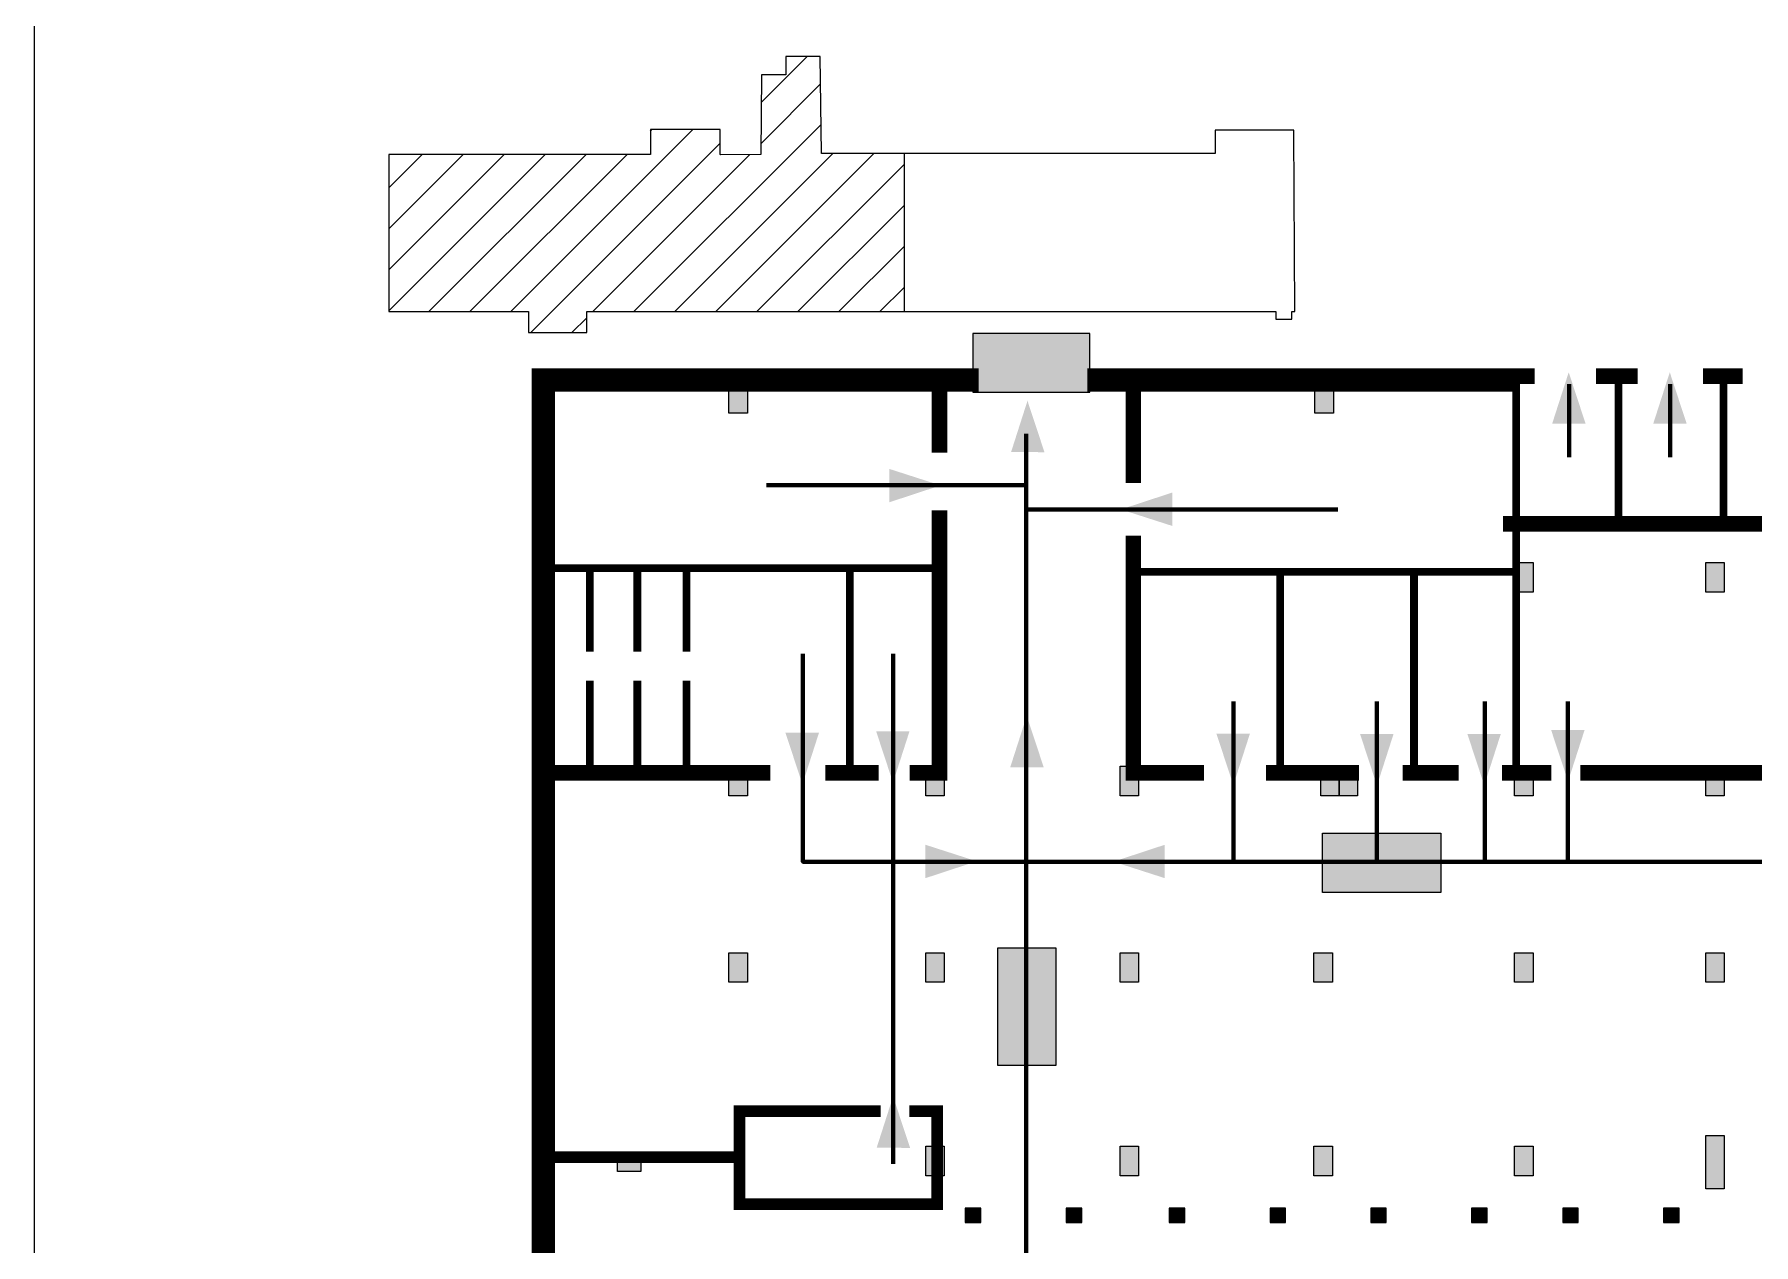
# Model space of a CAD drawing. Header units: millimetres. Extents: x 13810 to 67229, y 12374 to 21950.
# Drawn here: x 35369.8 to 35558.1, y 13810.3 to 13942.9 of the extents above; entities that cross this region are included whole.
import ezdxf

# ---------------------------------------------------------------- set-up
doc = ezdxf.new("R2010")
doc.units = ezdxf.units.MM
doc.layers.add('План_Штампы', color=7, linetype='Continuous')

# ---------------------------------------------------------------- blocks, each defined once
blk = doc.blocks.new('A$C7B4425F7')
at = {"true_color": 0xffffff}
blk.add_hatch(color=7, dxfattribs=at).paths.add_polyline_path([(0, 0), (-16, 0), (-16, -8), (0, -8)])
h = blk.add_hatch(color=126)
h.paths.add_polyline_path([(-0.2, -0.2), (-15.8, -0.2), (-15.8, -7.8), (-0.2, -7.8)])
h.paths.add_polyline_path([(-11.76, -2.03), (-11.76, -3.66), (-11.17, -3.66, -0.568275), (-11.17, -6.18), (-12.58, -6.18), (-12.58, -2.03)], flags=16)
h.paths.add_polyline_path([(-13.33, -4.12, -0.495768), (-13.59, -6.18), (-15.03, -6.18), (-15.03, -2.03), (-13.59, -2.03, -0.487973)], flags=16)
h.paths.add_polyline_path([(-10.25, -2.03), (-9.48, -2.03), (-9.48, -6.18), (-10.25, -6.18)], flags=16)
h.paths.add_polyline_path([(-13.84, -3.69), (-14.24, -3.69), (-14.24, -3.03), (-13.9, -3.03, -0.692621)], flags=0)
h.paths.add_polyline_path([(-9.15, -2.03), (-8.4, -2.03), (-8.04, -3.07), (-7.68, -2.03), (-6.93, -2.03), (-7.64, -4.1), (-6.93, -6.18), (-7.68, -6.18), (-8.04, -5.14), (-8.4, -6.18), (-9.15, -6.18), (-8.44, -4.1)], flags=16)
h.paths.add_polyline_path([(-11.76, -4.46), (-11.42, -4.46, -0.692621), (-11.36, -5.12), (-11.76, -5.12)], flags=0)
h.paths.add_polyline_path([(-13.9, -5.2), (-14.24, -5.2), (-14.24, -4.55), (-13.84, -4.55, -0.708038)], flags=0)
edge = h.paths.add_edge_path(flags=16)
edge.add_ellipse((-5.51, -4.08), major_axis=(0, 2.05), ratio=0.586184, start_angle=0, end_angle=360)
edge = h.paths.add_edge_path(flags=0)
edge.add_ellipse((-5.51, -4.08), major_axis=(0, 1.14), ratio=0.454828, start_angle=0, end_angle=360)
h.paths.add_polyline_path([(-4.13, -4.96, 0.377264), (-3.48, -4.52, 0.0555), (-3.16, -2.03), (-1.66, -2.03), (-1.66, -4.96), (-0.96, -4.96), (-0.96, -7.01), (-1.75, -7.01), (-1.75, -6.18), (-3.3, -6.18), (-3.3, -7.02), (-4.13, -7.02)], flags=16)
h.paths.add_polyline_path([(-2.73, -2.91), (-2.28, -2.91), (-2.28, -4.96), (-3.05, -4.96, 0.079136)], flags=0)
at = {"color": 126}
blk.add_lwpolyline([(-16, -8), (0, -8), (0, 0), (-16, 0)], close=True, dxfattribs=at)
blk = doc.blocks.new('A$C32E8229D')
at = {"true_color": 0xffffff}
blk.add_hatch(color=7, dxfattribs=at).paths.add_polyline_path([(0, 0), (0, -8), (16, -8), (16, 0)])
h = blk.add_hatch(color=126)
h.paths.add_polyline_path([(0.2, -0.2), (15.8, -0.2), (15.8, -7.8), (0.2, -7.8)])
h.paths.add_polyline_path([(13.49, -2.05), (12.08, -2.05), (11.37, -2.63, 0.162397), (11.29, -2.84), (11.29, -3.63), (10.35, -3.63), (10.35, -4.05), (11.68, -4.05), (11.68, -3.48), (12.26, -4.28), (11.29, -5.1), (11.29, -6.78), (11.85, -6.78), (11.85, -5.44), (12.8, -4.64), (12.8, -5.94), (14.46, -5.94), (14.46, -5.39), (13.45, -5.39), (13.45, -3.97), (12.46, -2.59), (13.15, -2.59), (13.69, -3.34), (14.18, -3)], flags=16)
h.paths.add_polyline_path([(10.74, -1.82, 1), (11.8, -1.82, 1)], flags=16)
h.paths.add_polyline_path([(9.39, -3.59), (5.99, -3.59), (6.56, -3.03), (5.91, -3.03), (5.1, -3.83), (5.91, -4.64), (6.56, -4.64), (5.99, -4.09), (9.39, -4.09)], flags=16)
h.paths.add_polyline_path([(4.29, -1.08), (1.72, -1.08), (1.72, -6.6), (4.29, -6.6)], flags=16)
at = {"color": 126}
blk.add_lwpolyline([(16, -8), (0, -8), (0, 0), (16, 0)], close=True, dxfattribs=at)

msp = doc.modelspace()

# ---------------------------------------------------------------- hatches: boundary and pattern name
at = {"lineweight": 0, "true_color": 0x000000}
h = msp.add_hatch(dxfattribs=at)
h.set_pattern_fill('ANSI31', color=18)
h.set_pattern_definition([(45, (22618.478, 3839.049), (-2.245064, 2.245064), [])])
h.paths.add_polyline_path([(35465.01, 13929.83), (35455.95, 13929.83), (35455.83, 13940.47), (35452.05, 13940.47), (35452.05, 13938.44), (35449.4, 13938.44), (35449.34, 13929.73), (35444.88, 13929.69), (35444.88, 13932.45), (35437.23, 13932.45), (35437.23, 13929.73), (35408.57, 13929.73), (35408.57, 13912.53), (35423.86, 13912.53), (35423.86, 13910.23), (35430.26, 13910.23), (35430.26, 13912.53), (35465.01, 13912.53)])
at = {"lineweight": 0}
h = msp.add_hatch(color=256, dxfattribs=at)
h.dxf.hatch_style = 1
h.paths.add_polyline_path([(35447.85, 13904.64), (35445.83, 13904.64), (35445.83, 13901.4), (35447.85, 13901.4)])
h = msp.add_hatch(color=256, dxfattribs=at)
h.dxf.hatch_style = 1
h.paths.add_polyline_path([(35512.04, 13904.64), (35510.02, 13904.64), (35510.02, 13901.4), (35512.04, 13901.4)])
h = msp.add_hatch(color=256, dxfattribs=at)
h.dxf.hatch_style = 1
h.paths.add_polyline_path([(35533.9, 13885.04), (35531.88, 13885.04), (35531.88, 13881.8), (35533.9, 13881.8)])
h = msp.add_hatch(color=256, dxfattribs=at)
h.dxf.hatch_style = 1
h.paths.add_polyline_path([(35554.85, 13885.04), (35552.82, 13885.04), (35552.82, 13881.8), (35554.85, 13881.8)])
h = msp.add_hatch(color=256, dxfattribs=at)
h.dxf.hatch_style = 1
h.paths.add_polyline_path([(35447.85, 13862.73), (35445.83, 13862.73), (35445.83, 13859.49), (35447.85, 13859.49)])
h = msp.add_hatch(color=256, dxfattribs=at)
h.dxf.hatch_style = 1
h.paths.add_polyline_path([(35469.41, 13862.73), (35467.38, 13862.73), (35467.38, 13859.49), (35469.41, 13859.49)])
h = msp.add_hatch(color=256, dxfattribs=at)
h.dxf.hatch_style = 1
h.paths.add_polyline_path([(35490.7, 13862.73), (35488.68, 13862.73), (35488.68, 13859.49), (35490.7, 13859.49)])
h = msp.add_hatch(color=256, dxfattribs=at)
h.dxf.hatch_style = 1
h.paths.add_polyline_path([(35512.67, 13862.73), (35510.65, 13862.73), (35510.65, 13859.49), (35512.67, 13859.49)])
h = msp.add_hatch(color=256, dxfattribs=at)
h.dxf.hatch_style = 1
h.paths.add_polyline_path([(35514.69, 13862.73), (35512.67, 13862.73), (35512.67, 13859.49), (35514.69, 13859.49)])
h = msp.add_hatch(color=256, dxfattribs=at)
h.dxf.hatch_style = 1
h.paths.add_polyline_path([(35533.9, 13862.73), (35531.88, 13862.73), (35531.88, 13859.49), (35533.9, 13859.49)])
h = msp.add_hatch(color=256, dxfattribs=at)
h.dxf.hatch_style = 1
h.paths.add_polyline_path([(35554.85, 13862.73), (35552.82, 13862.73), (35552.82, 13859.49), (35554.85, 13859.49)])
h = msp.add_hatch(color=256, dxfattribs=at)
h.dxf.hatch_style = 1
h.paths.add_polyline_path([(35447.85, 13842.3), (35445.83, 13842.3), (35445.83, 13839.06), (35447.85, 13839.06)])
h = msp.add_hatch(color=256, dxfattribs=at)
h.dxf.hatch_style = 1
h.paths.add_polyline_path([(35469.41, 13842.3), (35467.38, 13842.3), (35467.38, 13839.06), (35469.41, 13839.06)])
h = msp.add_hatch(color=256, dxfattribs=at)
h.dxf.hatch_style = 1
h.paths.add_polyline_path([(35490.7, 13842.3), (35488.68, 13842.3), (35488.68, 13839.06), (35490.7, 13839.06)])
h = msp.add_hatch(color=256, dxfattribs=at)
h.dxf.hatch_style = 1
h.paths.add_polyline_path([(35511.92, 13842.3), (35509.9, 13842.3), (35509.9, 13839.06), (35511.92, 13839.06)])
h = msp.add_hatch(color=256, dxfattribs=at)
h.dxf.hatch_style = 1
h.paths.add_polyline_path([(35533.9, 13842.3), (35531.88, 13842.3), (35531.88, 13839.06), (35533.9, 13839.06)])
h = msp.add_hatch(color=256, dxfattribs=at)
h.dxf.hatch_style = 1
h.paths.add_polyline_path([(35554.85, 13842.3), (35552.82, 13842.3), (35552.82, 13839.06), (35554.85, 13839.06)])
h = msp.add_hatch(color=256, dxfattribs=at)
h.dxf.hatch_style = 1
h.paths.add_polyline_path([(35554.85, 13822.29), (35552.82, 13822.29), (35552.82, 13816.44), (35554.85, 13816.44)])
h = msp.add_hatch(color=256, dxfattribs=at)
h.dxf.hatch_style = 1
h.paths.add_polyline_path([(35436.17, 13820.37), (35433.64, 13820.37), (35433.64, 13818.34), (35436.17, 13818.34)])
h = msp.add_hatch(color=256, dxfattribs=at)
h.dxf.hatch_style = 1
h.paths.add_polyline_path([(35469.41, 13821.12), (35467.38, 13821.12), (35467.38, 13817.87), (35469.41, 13817.87)])
h = msp.add_hatch(color=256, dxfattribs=at)
h.dxf.hatch_style = 1
h.paths.add_polyline_path([(35490.7, 13821.12), (35488.68, 13821.12), (35488.68, 13817.87), (35490.7, 13817.87)])
h = msp.add_hatch(color=256, dxfattribs=at)
h.dxf.hatch_style = 1
h.paths.add_polyline_path([(35511.92, 13821.12), (35509.9, 13821.12), (35509.9, 13817.87), (35511.92, 13817.87)])
h = msp.add_hatch(color=256, dxfattribs=at)
h.dxf.hatch_style = 1
h.paths.add_polyline_path([(35533.9, 13821.12), (35531.88, 13821.12), (35531.88, 13817.87), (35533.9, 13817.87)])
h = msp.add_hatch(color=256, dxfattribs=at)
h.dxf.hatch_style = 1
h.paths.add_polyline_path([(35473.42, 13812.74), (35473.42, 13814.33), (35471.72, 13814.33), (35471.72, 13812.74)])
h = msp.add_hatch(color=256, dxfattribs=at)
h.dxf.hatch_style = 1
h.paths.add_polyline_path([(35484.47, 13812.74), (35484.47, 13814.33), (35482.77, 13814.33), (35482.77, 13812.74)])
h = msp.add_hatch(color=256, dxfattribs=at)
h.dxf.hatch_style = 1
h.paths.add_polyline_path([(35495.76, 13812.74), (35495.76, 13814.33), (35494.06, 13814.33), (35494.06, 13812.74)])
h = msp.add_hatch(color=256, dxfattribs=at)
h.dxf.hatch_style = 1
h.paths.add_polyline_path([(35506.8, 13812.74), (35506.8, 13814.33), (35505.1, 13814.33), (35505.1, 13812.74)])
h = msp.add_hatch(color=256, dxfattribs=at)
h.dxf.hatch_style = 1
h.paths.add_polyline_path([(35517.83, 13812.74), (35517.83, 13814.33), (35516.13, 13814.33), (35516.13, 13812.74)])
h = msp.add_hatch(color=256, dxfattribs=at)
h.dxf.hatch_style = 1
h.paths.add_polyline_path([(35528.87, 13812.74), (35528.87, 13814.33), (35527.17, 13814.33), (35527.17, 13812.74)])
h = msp.add_hatch(color=256, dxfattribs=at)
h.dxf.hatch_style = 1
h.paths.add_polyline_path([(35538.85, 13812.74), (35538.85, 13814.33), (35537.15, 13814.33), (35537.15, 13812.74)])
h = msp.add_hatch(color=256, dxfattribs=at)
h.dxf.hatch_style = 1
h.paths.add_polyline_path([(35549.89, 13812.74), (35549.89, 13814.33), (35548.19, 13814.33), (35548.19, 13812.74)])

# ---------------------------------------------------------------- linework, layer by layer
at = {"color": 126, "lineweight": 0, "true_color": 0x008754}
msp.add_lwpolyline([(35369.76, 14096.09), (35969.76, 14096.09), (35969.76, 13701.09), (35369.76, 13701.09)], close=True, dxfattribs=at)
msp.add_lwpolyline([(35369.76, 14096.09), (35969.76, 14096.09), (35969.76, 13701.09), (35369.76, 13701.09)], close=True, dxfattribs=at)
msp.add_lwpolyline([(35369.76, 14096.09), (35969.76, 14096.09), (35969.76, 13701.09), (35369.76, 13701.09)], close=True, dxfattribs=at)
msp.add_lwpolyline([(35369.76, 14096.09), (35969.76, 14096.09), (35969.76, 13701.09), (35369.76, 13701.09)], close=True, dxfattribs=at)
at = {"lineweight": 0}
for points in [[(35449.34, 13929.73), (35444.93, 13929.69), (35444.88, 13929.73), (35444.88, 13932.45), (35437.23, 13932.45), (35437.23, 13929.73), (35408.57, 13929.73), (35408.57, 13912.53), (35423.86, 13912.53), (35423.86, 13910.23), (35430.26, 13910.23), (35430.26, 13912.53), (35505.74, 13912.53), (35505.74, 13911.69), (35507.48, 13911.69), (35507.48, 13912.53), (35507.83, 13912.53), (35507.7, 13932.26), (35507.7, 13932.39), (35499.07, 13932.39), (35499.07, 13929.83), (35455.95, 13929.83), (35455.83, 13940.47), (35452.05, 13940.47), (35452.05, 13938.44), (35449.4, 13938.44), (35449.34, 13929.73)], [(35465.01, 13929.83), (35465.01, 13912.53)], [(35447.85, 13901.4), (35445.83, 13901.4), (35445.83, 13904.64), (35447.85, 13904.64), (35447.85, 13901.4)], [(35512.04, 13901.4), (35510.02, 13901.4), (35510.02, 13904.64), (35512.04, 13904.64), (35512.04, 13901.4)], [(35533.9, 13881.8), (35531.88, 13881.8), (35531.88, 13885.04), (35533.9, 13885.04), (35533.9, 13881.8)], [(35554.85, 13881.8), (35552.82, 13881.8), (35552.82, 13885.04), (35554.85, 13885.04), (35554.85, 13881.8)], [(35447.85, 13859.49), (35445.83, 13859.49), (35445.83, 13862.73), (35447.85, 13862.73), (35447.85, 13859.49)], [(35469.41, 13859.49), (35467.38, 13859.49), (35467.38, 13862.73), (35469.41, 13862.73), (35469.41, 13859.49)], [(35490.7, 13859.49), (35488.68, 13859.49), (35488.68, 13862.73), (35490.7, 13862.73), (35490.7, 13859.49)], [(35512.67, 13859.49), (35510.65, 13859.49), (35510.65, 13862.73), (35512.67, 13862.73), (35512.67, 13859.49)], [(35514.69, 13859.49), (35512.67, 13859.49), (35512.67, 13862.73), (35514.69, 13862.73), (35514.69, 13859.49)], [(35533.9, 13859.49), (35531.88, 13859.49), (35531.88, 13862.73), (35533.9, 13862.73), (35533.9, 13859.49)], [(35554.85, 13859.49), (35552.82, 13859.49), (35552.82, 13862.73), (35554.85, 13862.73), (35554.85, 13859.49)], [(35447.85, 13839.06), (35445.83, 13839.06), (35445.83, 13842.3), (35447.85, 13842.3), (35447.85, 13839.06)], [(35469.41, 13839.06), (35467.38, 13839.06), (35467.38, 13842.3), (35469.41, 13842.3), (35469.41, 13839.06)], [(35490.7, 13839.06), (35488.68, 13839.06), (35488.68, 13842.3), (35490.7, 13842.3), (35490.7, 13839.06)], [(35511.92, 13839.06), (35509.9, 13839.06), (35509.9, 13842.3), (35511.92, 13842.3), (35511.92, 13839.06)], [(35533.9, 13839.06), (35531.88, 13839.06), (35531.88, 13842.3), (35533.9, 13842.3), (35533.9, 13839.06)], [(35554.85, 13839.06), (35552.82, 13839.06), (35552.82, 13842.3), (35554.85, 13842.3), (35554.85, 13839.06)], [(35554.85, 13816.44), (35552.82, 13816.44), (35552.82, 13822.29), (35554.85, 13822.29), (35554.85, 13816.44)], [(35436.17, 13818.34), (35433.64, 13818.34), (35433.64, 13820.37), (35436.17, 13820.37), (35436.17, 13818.34)], [(35469.41, 13817.87), (35467.38, 13817.87), (35467.38, 13821.12), (35469.41, 13821.12), (35469.41, 13817.87)], [(35490.7, 13817.87), (35488.68, 13817.87), (35488.68, 13821.12), (35490.7, 13821.12), (35490.7, 13817.87)], [(35511.92, 13817.87), (35509.9, 13817.87), (35509.9, 13821.12), (35511.92, 13821.12), (35511.92, 13817.87)], [(35533.9, 13817.87), (35531.88, 13817.87), (35531.88, 13821.12), (35533.9, 13821.12), (35533.9, 13817.87)], [(35471.72, 13812.74), (35473.42, 13812.74), (35473.42, 13814.33), (35471.72, 13814.33), (35471.72, 13812.74)], [(35482.77, 13812.74), (35484.47, 13812.74), (35484.47, 13814.33), (35482.77, 13814.33), (35482.77, 13812.74)], [(35494.06, 13812.74), (35495.76, 13812.74), (35495.76, 13814.33), (35494.06, 13814.33), (35494.06, 13812.74)], [(35505.1, 13812.74), (35506.8, 13812.74), (35506.8, 13814.33), (35505.1, 13814.33), (35505.1, 13812.74)], [(35516.13, 13812.74), (35517.83, 13812.74), (35517.83, 13814.33), (35516.13, 13814.33), (35516.13, 13812.74)], [(35527.17, 13812.74), (35528.87, 13812.74), (35528.87, 13814.33), (35527.17, 13814.33), (35527.17, 13812.74)], [(35537.15, 13812.74), (35538.85, 13812.74), (35538.85, 13814.33), (35537.15, 13814.33), (35537.15, 13812.74)], [(35548.19, 13812.74), (35549.89, 13812.74), (35549.89, 13814.33), (35548.19, 13814.33), (35548.19, 13812.74)]]:
    msp.add_lwpolyline(points, dxfattribs=at)
for points, const_width in [([(35473.18, 13905.02), (35425.51, 13905.02), (35425.51, 13733.05), (35608.54, 13733.05)], 2.56), ([(35468.89, 13897.07), (35468.89, 13905.02)], 1.71), ([(35485.08, 13905.02), (35532.12, 13905.02)], 2.56), ([(35490.12, 13905.02), (35490.12, 13893.76)], 1.71), ([(35534.09, 13905.45), (35532.11, 13905.45)], 1.71), ([(35532.05, 13861.99), (35532.05, 13905.02)], 0.855), ([(35540.81, 13905.45), (35545.38, 13905.45)], 1.71), ([(35543.26, 13905.45), (35543.26, 13889.28)], 0.855), ([(35552.52, 13905.45), (35556.85, 13905.45)], 1.71), ([(35554.77, 13905.45), (35554.77, 13889.28)], 0.855), ([(35465.64, 13861.99), (35468.89, 13861.99), (35468.89, 13890.74)], 1.71), ([(35530.63, 13889.28), (35589.2, 13889.28)], 1.71), ([(35490.12, 13887.97), (35490.12, 13861.99), (35497.85, 13861.99)], 1.71), ([(35468.89, 13884.41), (35425.51, 13884.41)], 0.855), ([(35430.6, 13884.41), (35430.6, 13875.26)], 0.855), ([(35435.79, 13884.41), (35435.79, 13875.26)], 0.855), ([(35441.18, 13884.41), (35441.18, 13875.26)], 0.855), ([(35459.08, 13884.41), (35459.08, 13861.99)], 0.855), ([(35490.12, 13884.01), (35532.05, 13884.01)], 0.855), ([(35506.21, 13861.99), (35506.21, 13884.01)], 0.855), ([(35520.86, 13884.01), (35520.86, 13861.99)], 0.855), ([(35430.6, 13872.11), (35430.6, 13861.99)], 0.855), ([(35435.79, 13872.11), (35435.79, 13861.99)], 0.855), ([(35441.18, 13872.11), (35441.18, 13861.99)], 0.855), ([(35425.51, 13861.99), (35450.36, 13861.99)], 1.71), ([(35456.38, 13861.99), (35462.23, 13861.99)], 1.71), ([(35504.67, 13861.99), (35514.84, 13861.99)], 1.71), ([(35519.64, 13861.99), (35525.74, 13861.99)], 1.71), ([(35530.52, 13861.99), (35535.91, 13861.99)], 1.71), ([(35539.07, 13861.99), (35567.36, 13861.99)], 1.71), ([(35447, 13819.89), (35447, 13814.74), (35468.62, 13814.74), (35468.62, 13824.93), (35465.59, 13824.93)], 1.28), ([(35462.46, 13824.93), (35447, 13824.93), (35447, 13819.89)], 1.28), ([(35425.51, 13819.89), (35447, 13819.89)], 1.28)]:
    msp.add_lwpolyline(points, dxfattribs=dict(at, const_width=const_width))
at = {"color": 126, "lineweight": 100, "true_color": 0x008754}
for points in [[(35537.85, 13904.58), (35537.85, 13896.57)], [(35548.93, 13904.58), (35548.93, 13896.57)], [(35478.4, 13899.12), (35478.4, 13745.31)], [(35478.4, 13893.49), (35449.95, 13893.49)], [(35478.4, 13890.84), (35512.52, 13890.84)], [(35478.9, 13852.25), (35478.9, 13852.25), (35453.93, 13852.25), (35453.93, 13875.04)], [(35463.81, 13875.04), (35463.81, 13852.25)], [(35501.11, 13869.8), (35501.11, 13852.25), (35478.9, 13852.25), (35516.79, 13852.25), (35516.79, 13869.8)], [(35528.61, 13869.8), (35528.61, 13852.25), (35516.79, 13852.25)], [(35528.61, 13852.25), (35537.72, 13852.25), (35537.72, 13869.8)], [(35537.72, 13852.25), (35569.45, 13852.25), (35569.45, 13869.8)], [(35463.81, 13852.25), (35463.81, 13819.17)]]:
    msp.add_lwpolyline(points, dxfattribs=at)
at = {"layer": 'План_Штампы', "color": 126, "true_color": 0x008754}
for points in [[(35539.66, 13900.24), (35536, 13900.25), (35537.81, 13905.87)], [(35550.73, 13900.24), (35547.07, 13900.25), (35548.88, 13905.87)], [(35480.39, 13897.12), (35476.73, 13897.13), (35478.53, 13902.75)], [(35463.39, 13891.63), (35463.39, 13895.29), (35469.01, 13893.48)], [(35494.39, 13892.7), (35494.39, 13889.04), (35488.76, 13890.85)], [(35480.31, 13862.6), (35476.64, 13862.61), (35478.45, 13868.23)], [(35452.02, 13866.38), (35455.69, 13866.38), (35453.88, 13860.75)], [(35461.95, 13866.56), (35465.61, 13866.56), (35463.8, 13860.93)], [(35499.22, 13866.29), (35502.89, 13866.28), (35501.08, 13860.66)], [(35514.96, 13866.24), (35518.62, 13866.24), (35516.81, 13860.61)], [(35526.71, 13866.26), (35530.37, 13866.25), (35528.56, 13860.63)], [(35535.88, 13866.7), (35539.55, 13866.69), (35537.74, 13861.07)], [(35467.35, 13850.46), (35467.35, 13854.12), (35472.97, 13852.31)], [(35493.57, 13854.12), (35493.57, 13850.46), (35487.95, 13852.27)], [(35465.67, 13820.92), (35462.01, 13820.93), (35463.81, 13826.55)]]:
    msp.add_solid(points, dxfattribs=at)

# ---------------------------------------------------------------- block references
at = {"layer": 'План_Штампы', "xscale": 0.8, "yscale": 0.8, "zscale": 0.8}
msp.add_blockref('A$C7B4425F7', (35485.35, 13910.11), dxfattribs=at)
at = {"layer": 'План_Штампы', "color": 126, "true_color": 0x008754}
for p, xscale, yscale, zscale, rotation in [((35510.85, 13855.38), 0.8100087101568005, 0.8100087101568005, 0.8100087101568005, 359.9978653237144), ((35475.26, 13842.79), -0.8, 0.8, 0.8, 90)]:
    msp.add_blockref('A$C32E8229D', p, dxfattribs=dict(at, xscale=xscale, yscale=yscale, zscale=zscale, rotation=rotation))

doc.saveas('drawing.dxf')
